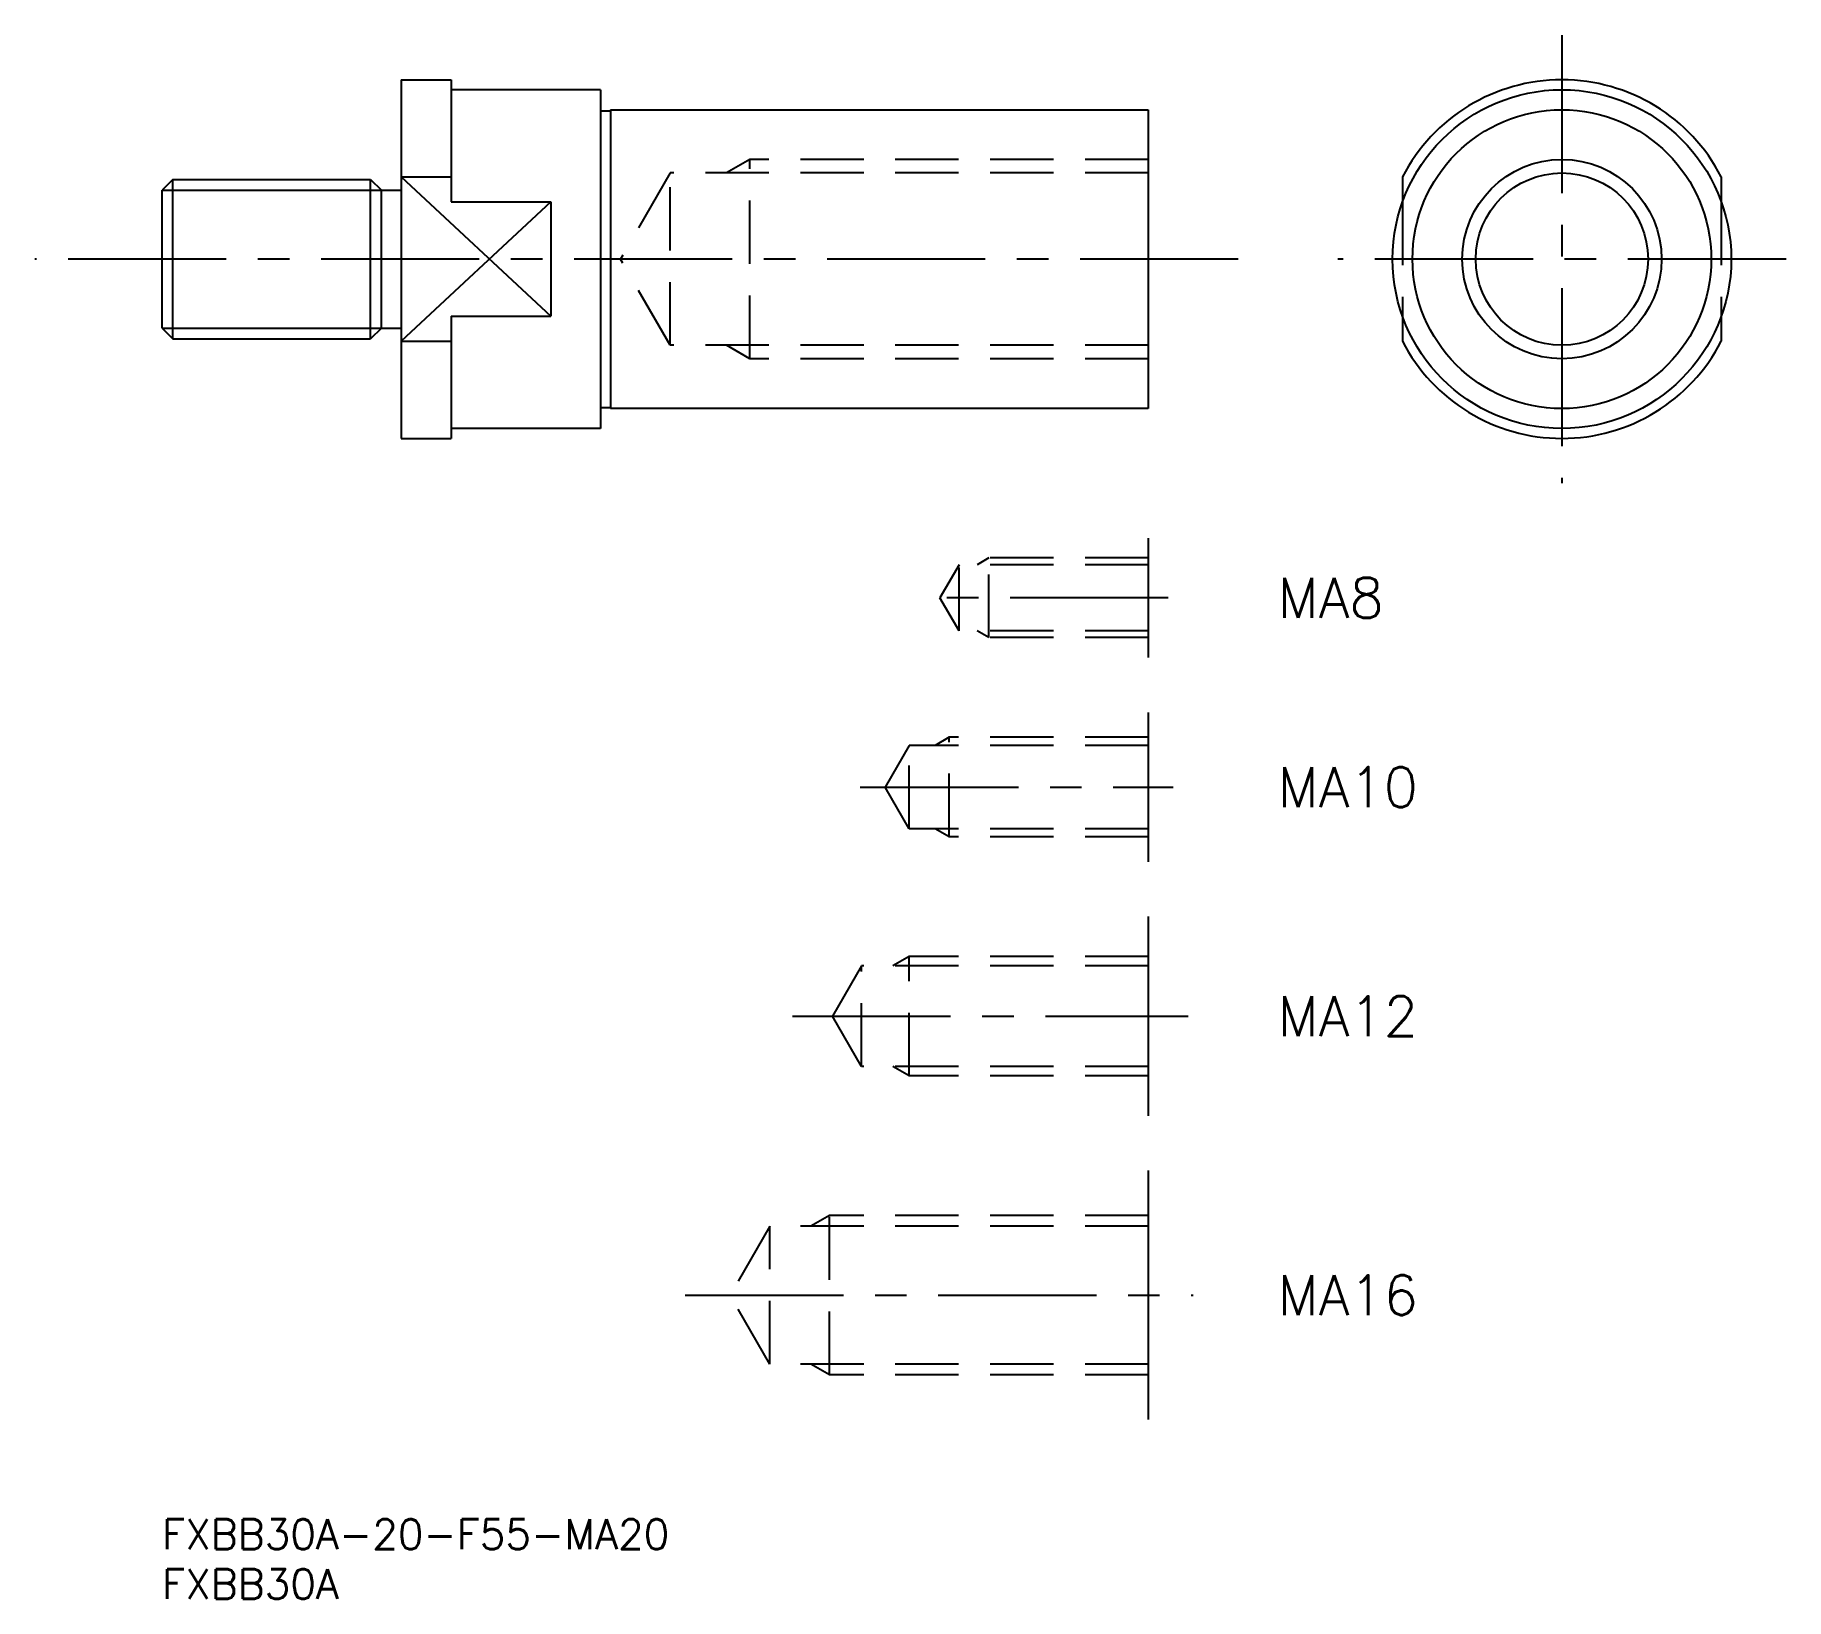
# Model space of a CAD drawing. Extents: x -13 to 163, y -8 to 149.
import ezdxf

# ---------------------------------------------------------------- set-up
doc = ezdxf.new("R2010")
doc.units = 0
doc.header["$LTSCALE"] = 0.5
doc.linetypes.add('CENTER', pattern=[50.8, 31.75, -6.35, 6.35, -6.35])
doc.linetypes.add('DASHED', pattern=[19.05, 12.7, -6.35])
for name, color, linetype in [('MSM_CENTER', 1, 'CENTER'), ('MSM_CONTINUOUS', 7, 'CONTINUOUS'), ('MSM_DASHED', 4, 'DASHED'), ('MSM_NARROW', 5, 'CONTINUOUS'), ('MSM_PART_NUMBER', 7, 'CONTINUOUS')]:
    doc.layers.add(name, color=color, linetype=linetype)
doc.styles.get("Standard").update_dxf_attribs({"font": 'txt.shx', "height": 3, "bigfont": 'bigfont.shx'})

# ---------------------------------------------------------------- blocks, each defined once
blk = doc.blocks.new('*U5')
at = {"layer": 'MSM_PART_NUMBER'}
blk.add_text('FXBB30A-20-F55-MA20', height=3, dxfattribs=at).set_placement((0, -3))
blk = doc.blocks.new('*U6')
at = {"layer": 'MSM_PART_NUMBER'}
blk.add_text('FXBB30A', height=3, dxfattribs=at).set_placement((0, -8))
blk = doc.blocks.new('*U7')
at = {"layer": 'MSM_PART_NUMBER'}
blk.add_text('MA16', height=4, dxfattribs=at).set_placement((112, 20.5))
blk = doc.blocks.new('*U8')
at = {"layer": 'MSM_PART_NUMBER'}
blk.add_text('MA12', height=4, dxfattribs=at).set_placement((112, 48.5))
blk = doc.blocks.new('*U9')
at = {"layer": 'MSM_PART_NUMBER'}
blk.add_text('MA10', height=4, dxfattribs=at).set_placement((112, 71.5))
blk = doc.blocks.new('*U10')
at = {"layer": 'MSM_PART_NUMBER'}
blk.add_text('MA8', height=4, dxfattribs=at).set_placement((112, 90.5))

msp = doc.modelspace()

# ---------------------------------------------------------------- linework, layer by layer
at = {"layer": 'MSM_CENTER'}
for p, q in [((140.52, 148.99), (140.52, 104.01)), ((108.03, 126.5), (-12.77, 126.5)), ((163.02, 126.5), (118.03, 126.5)), ((101, 92.5), (76.08, 92.5)), ((70.08, 73.5), (101.5, 73.5)), ((63.28, 50.5), (103, 50.5)), ((52.51, 22.5), (103.5, 22.5))]:
    msp.add_line(p, q, dxfattribs=at)
at = {"layer": 'MSM_CONTINUOUS'}
for p, q in [((24, 144.5), (24, 108.5)), ((24, 144.5), (29, 144.5)), ((29, 144.5), (29, 132.24)), ((44, 143.5), (29, 143.5)), ((44, 143.5), (44, 109.5)), ((44, 141.4), (45, 141.4)), ((45, 141.5), (99, 141.5)), ((45, 141.5), (45, 111.5)), ((99, 141.5), (99, 111.5)), ((1.08, 134.5), (0, 133.42)), ((1.08, 134.5), (20.92, 134.5)), ((1.08, 118.5), (1.08, 134.5)), ((20.92, 118.5), (20.92, 134.5)), ((20.92, 134.5), (22, 133.42)), ((24, 134.75), (29, 134.75)), ((124.52, 134.75), (124.52, 132.24)), ((156.52, 134.75), (156.52, 132.24)), ((0, 119.58), (0, 133.42)), ((22, 119.58), (22, 133.42)), ((22, 133.42), (24, 133.42)), ((29, 132.24), (39, 132.24)), ((39, 132.24), (39, 120.76)), ((0, 119.58), (1.08, 118.5)), ((22, 119.58), (20.92, 118.5)), ((22, 119.58), (24, 119.58)), ((29, 120.76), (39, 120.76)), ((29, 120.76), (29, 108.5)), ((124.52, 120.76), (124.52, 118.25)), ((156.52, 120.76), (156.52, 118.25)), ((1.08, 118.5), (20.92, 118.5)), ((24, 118.25), (29, 118.25)), ((44, 111.6), (45, 111.6)), ((99, 111.5), (45, 111.5)), ((44, 109.5), (29, 109.5)), ((24, 108.5), (29, 108.5)), ((99, 98.5), (99, 86.5)), ((99, 81), (99, 66)), ((99, 60.5), (99, 40.5)), ((99, 35), (99, 10))]:
    msp.add_line(p, q, dxfattribs=at)
for radius in [17, 15, 8.65]:
    msp.add_circle((140.52, 126.5), radius, dxfattribs=at)
for start, end in [(27.266, 152.734), (207.266, 332.734)]:
    msp.add_arc((140.52, 126.5), 18, start, end, dxfattribs=at)
at = {"layer": 'MSM_DASHED'}
for p, q in [((59, 136.5), (56.66, 135.15)), ((99, 136.5), (59, 136.5)), ((59, 116.5), (59, 136.5)), ((51, 135.15), (46.01, 126.5)), ((99, 135.15), (51, 135.15)), ((51, 117.85), (51, 135.15)), ((124.52, 132.24), (124.52, 120.76)), ((156.52, 132.24), (156.52, 120.76)), ((51, 117.85), (46.01, 126.5)), ((99, 117.85), (51, 117.85)), ((59, 116.5), (56.66, 117.85)), ((99, 116.5), (59, 116.5)), ((80, 95.82), (78.08, 92.5)), ((80, 89.18), (80, 95.82)), ((99, 95.82), (80, 95.82)), ((83, 96.5), (81.83, 95.82)), ((83, 88.5), (83, 96.5)), ((99, 96.5), (83, 96.5)), ((80, 89.18), (78.08, 92.5)), ((99, 89.18), (80, 89.18)), ((83, 88.5), (81.83, 89.18)), ((99, 88.5), (83, 88.5)), ((75, 77.69), (72.58, 73.5)), ((75, 69.31), (75, 77.69)), ((99, 77.69), (75, 77.69)), ((79, 78.5), (77.59, 77.69)), ((79, 68.5), (79, 78.5)), ((99, 78.5), (79, 78.5)), ((75, 69.31), (72.58, 73.5)), ((99, 69.31), (75, 69.31)), ((79, 68.5), (77.59, 69.31)), ((99, 68.5), (79, 68.5)), ((75, 56.5), (73.36, 55.55)), ((75, 44.5), (75, 56.5)), ((99, 56.5), (75, 56.5)), ((70.2, 55.55), (67.28, 50.5)), ((70.2, 45.45), (70.2, 55.55)), ((99, 55.55), (70.2, 55.55)), ((70.2, 45.45), (67.28, 50.5)), ((99, 45.45), (70.2, 45.45)), ((75, 44.5), (73.36, 45.45)), ((99, 44.5), (75, 44.5)), ((67, 30.5), (65.13, 29.42)), ((67, 14.5), (67, 30.5)), ((99, 30.5), (67, 30.5)), ((61, 29.42), (57.01, 22.5)), ((61, 15.58), (61, 29.42)), ((99, 29.42), (61, 29.42)), ((61, 15.58), (57.01, 22.5)), ((99, 15.58), (61, 15.58)), ((67, 14.5), (65.13, 15.58)), ((99, 14.5), (67, 14.5))]:
    msp.add_line(p, q, dxfattribs=at)
at = {"layer": 'MSM_NARROW'}
for p, q in [((24, 134.75), (39, 120.76)), ((0, 133.42), (22, 133.42)), ((39, 132.24), (24, 118.25)), ((0, 119.58), (22, 119.58))]:
    msp.add_line(p, q, dxfattribs=at)
msp.add_circle((140.52, 126.5), 10, dxfattribs=at)

# ---------------------------------------------------------------- block references
at = {"layer": 'MSM_CONTINUOUS'}
for name in ['*U10', '*U9', '*U8', '*U7', '*U5', '*U6']:
    msp.add_blockref(name, (0, 0), dxfattribs=at)

doc.saveas('drawing.dxf')
